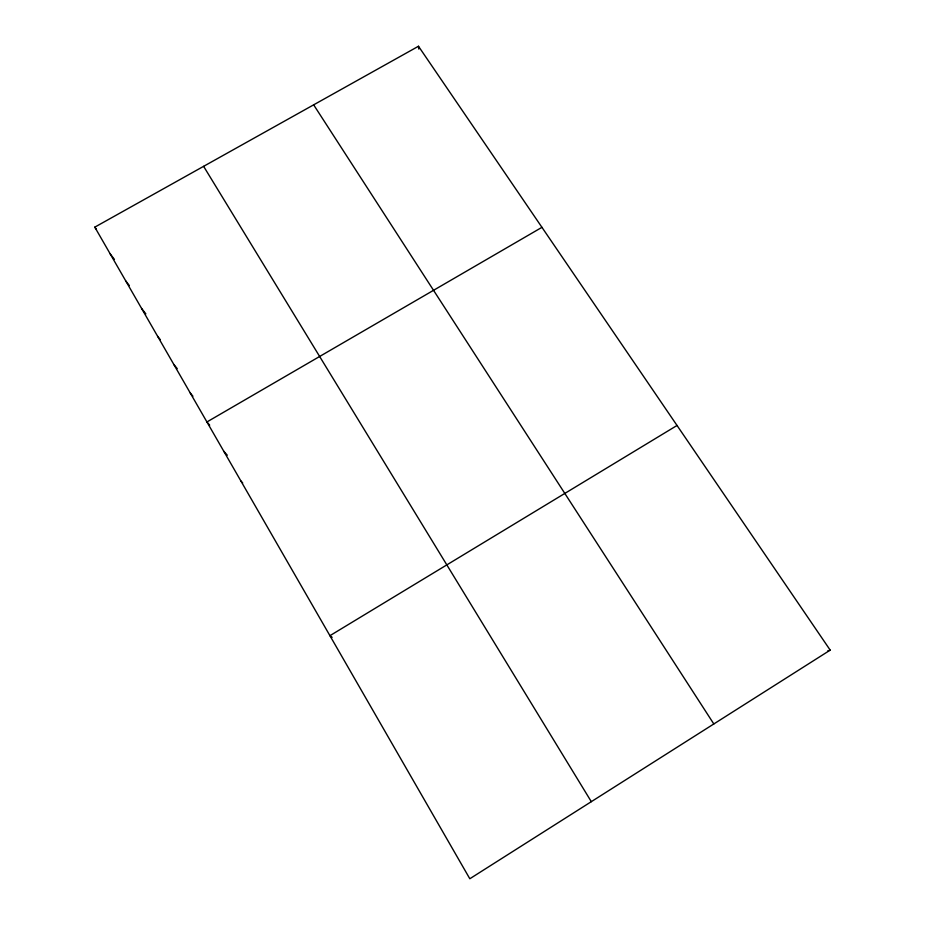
<?xml version="1.0" encoding="UTF-8"?>
<svg xmlns="http://www.w3.org/2000/svg" width="925" height="925" viewBox="0 0 925 925"><rect width="100%" height="100%" fill="white"/><g stroke="black" fill="none" stroke-linecap="round" stroke-linejoin="round"><path stroke-width="1.39" d="M830.199 650.125L469.819 878.75L94.801 227.145L418.482 46.25L830.199 650.125L827.702 650.946M677.031 425.465L329.924 635.695L332.156 637.337M541.946 227.33L206.923 421.962L209.686 425.176M240.882 480.977L242.72 482.966M223.792 451.273L227.284 455.204M190.273 393.033L192.909 396.189M173.842 364.485L177.218 368.613M157.62 336.307L160.268 339.602M141.606 308.488L145.849 313.853M125.812 281.027L129.327 285.548M110.202 253.912L114.434 259.428M94.801 227.145L96.431 229.308M313.656 104.837L713.822 723.963M203.616 166.338L591.318 801.674M418.482 46.25L418.794 49.06"/></g></svg>
